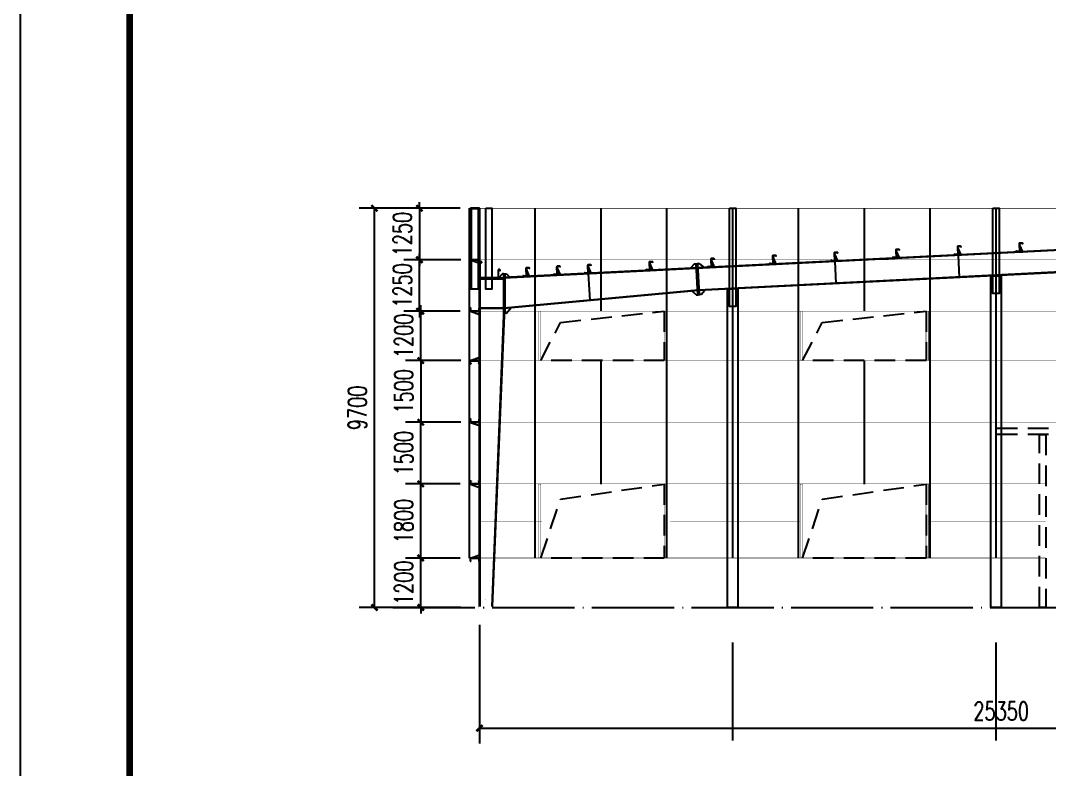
# Model space of a CAD drawing. Extents: x 180850 to 1399066, y 48356 to 327880.
# Drawn here: x 1194176 to 1219178, y 162720 to 180921 of the extents above; entities that cross this region are included whole.
import ezdxf

# ---------------------------------------------------------------- set-up
doc = ezdxf.new("R2010")
doc.units = 0
doc.header["$LTSCALE"] = 1000
doc.linetypes.add('DASHED', pattern=[0.75, 0.5, -0.25])
doc.linetypes.add('DOTE', pattern=[2.42, 2, -0.2, 0.02, -0.2])
for name, color, linetype in [('AXIS', 3, 'Continuous'), ('DOTE', 1, 'Continuous'), ('GL', 150, 'Continuous'), ('GZ', 50, 'Continuous'), ('LT', 181, 'Continuous'), ('PUB_DIM', 3, 'Continuous'), ('PUB_TITLE', 4, 'Continuous'), ('PZ', 202, 'Continuous'), ('天沟', 2, 'Continuous')]:
    doc.layers.add(name, color=color, linetype=linetype)
doc.styles.add('_TCH_DIM_T3', font='SIMPLEX', dxfattribs={"width": 0.705882, "bigfont": 'GBCBIG'})
doc.dimstyles.new('_TCH_ARCH&&150', dxfattribs={"dimtxt": 446.25, "dimasz": 150, "dimexe": 375, "dimexo": 450, "dimgap": 189.375, "dimtad": 1, "dimdec": 0, "dimzin": 0, "dimdsep": 46, "dimtxsty": '_TCH_DIM_T3', "dimblk": 'ARCHTICK', "dimcen": 0.09, "dimclrd": 3, "dimclre": 3, "dimclrt": 7, "dimazin": 2, "dimtfac": 1, "dimtdec": 0, "dimtix": 1, "dimtmove": 2, "dimatfit": 3, "dimfxl": 1, "dimtolj": 1, "dimtzin": 0, "dimarcsym": 0})

# ---------------------------------------------------------------- blocks, each defined once
blk = doc.blocks.new('_ArchTick')
at = {"color": 0, "linetype": 'ByBlock', "const_width": 0.4}
blk.add_lwpolyline([(-0.5, -0.5), (0.5, 0.5)], dxfattribs=at)
blk = doc.blocks.new('*D930')
at = {"layer": 'Defpoints', "color": 0, "transparency": 16777216}
for p in [(1203901, 167858), (1205309, 167858), (1205304, 166658)]:
    blk.add_point(p, dxfattribs=at)
at = {"layer": 'PUB_DIM', "color": 3, "lineweight": -2, "transparency": 16777216}
for p, q in [((1204859, 167858), (1203526, 167858)), ((1203901, 167858), (1203901, 168008)), ((1203901, 166658), (1203901, 167858)), ((1204854, 166658), (1203526, 166658)), ((1203901, 166658), (1203901, 166508))]:
    blk.add_line(p, q, dxfattribs=at)
at = {"layer": 'PUB_DIM', "color": 3, "lineweight": -2, "transparency": 16777216, "xscale": 150, "yscale": 150, "zscale": 150}
for p, rotation in [((1203901, 167858), 270), ((1203901, 166658), 90)]:
    blk.add_blockref('_ArchTick', p, dxfattribs=dict(at, rotation=rotation))
at = {"layer": 'PUB_DIM', "color": 7, "transparency": 16777216, "insert": (1203489, 167258), "char_height": 446.2, "attachment_point": 5, "rotation": 90, "style": '_TCH_DIM_T3'}
blk.add_mtext('\\A1;1200', dxfattribs=at)
blk = doc.blocks.new('*D931')
at = {"layer": 'Defpoints', "color": 0, "transparency": 16777216}
for p in [(1203901, 169658), (1205309, 169658), (1205309, 167858)]:
    blk.add_point(p, dxfattribs=at)
at = {"layer": 'PUB_DIM', "color": 3, "lineweight": -2, "transparency": 16777216}
for p, q in [((1204859, 169658), (1203526, 169658)), ((1203901, 167858), (1203901, 169658)), ((1204859, 167858), (1203526, 167858))]:
    blk.add_line(p, q, dxfattribs=at)
at = {"layer": 'PUB_DIM', "color": 3, "lineweight": -2, "transparency": 16777216, "xscale": 150, "yscale": 150, "zscale": 150}
for p, rotation in [((1203901, 169658), 90), ((1203901, 167858), 270)]:
    blk.add_blockref('_ArchTick', p, dxfattribs=dict(at, rotation=rotation))
at = {"layer": 'PUB_DIM', "color": 7, "transparency": 16777216, "insert": (1203489, 168758), "char_height": 446.2, "attachment_point": 5, "rotation": 90, "style": '_TCH_DIM_T3'}
blk.add_mtext('\\A1;1800', dxfattribs=at)
blk = doc.blocks.new('*D932')
at = {"layer": 'Defpoints', "color": 0, "transparency": 16777216}
for p in [(1203901, 171158), (1205325, 171158), (1205309, 169658)]:
    blk.add_point(p, dxfattribs=at)
at = {"layer": 'PUB_DIM', "color": 3, "lineweight": -2, "transparency": 16777216}
for p, q in [((1204875, 171158), (1203526, 171158)), ((1203901, 169658), (1203901, 171158)), ((1204859, 169658), (1203526, 169658))]:
    blk.add_line(p, q, dxfattribs=at)
at = {"layer": 'PUB_DIM', "color": 3, "lineweight": -2, "transparency": 16777216, "xscale": 150, "yscale": 150, "zscale": 150}
for p, rotation in [((1203901, 171158), 90), ((1203901, 169658), 270)]:
    blk.add_blockref('_ArchTick', p, dxfattribs=dict(at, rotation=rotation))
at = {"layer": 'PUB_DIM', "color": 7, "transparency": 16777216, "insert": (1203489, 170408), "char_height": 446.2, "attachment_point": 5, "rotation": 90, "style": '_TCH_DIM_T3'}
blk.add_mtext('\\A1;1500', dxfattribs=at)
blk = doc.blocks.new('*D933')
at = {"layer": 'Defpoints', "color": 0, "transparency": 16777216}
for p in [(1203901, 173858), (1205309, 173858), (1205325, 172658)]:
    blk.add_point(p, dxfattribs=at)
at = {"layer": 'PUB_DIM', "color": 3, "lineweight": -2, "transparency": 16777216}
for p, q in [((1204859, 173858), (1203526, 173858)), ((1203901, 173858), (1203901, 174008)), ((1203901, 172658), (1203901, 173858)), ((1204875, 172658), (1203526, 172658)), ((1203901, 172658), (1203901, 172508))]:
    blk.add_line(p, q, dxfattribs=at)
at = {"layer": 'PUB_DIM', "color": 3, "lineweight": -2, "transparency": 16777216, "xscale": 150, "yscale": 150, "zscale": 150}
for p, rotation in [((1203901, 173858), 270), ((1203901, 172658), 90)]:
    blk.add_blockref('_ArchTick', p, dxfattribs=dict(at, rotation=rotation))
at = {"layer": 'PUB_DIM', "color": 7, "transparency": 16777216, "insert": (1203489, 173258), "char_height": 446.2, "attachment_point": 5, "rotation": 90, "style": '_TCH_DIM_T3'}
blk.add_mtext('\\A1;1200', dxfattribs=at)
blk = doc.blocks.new('*D934')
at = {"layer": 'Defpoints', "color": 0, "transparency": 16777216}
for p in [(1203868, 175108), (1205328, 175108, -5), (1205309, 173858)]:
    blk.add_point(p, dxfattribs=at)
at = {"layer": 'PUB_DIM', "color": 3, "lineweight": -2, "transparency": 16777216}
for p, q in [((1204878, 175108), (1203493, 175108)), ((1203868, 175108), (1203868, 175258)), ((1203868, 173858), (1203868, 175108)), ((1204859, 173858), (1203493, 173858)), ((1203868, 173858), (1203868, 173708))]:
    blk.add_line(p, q, dxfattribs=at)
at = {"layer": 'PUB_DIM', "color": 3, "lineweight": -2, "transparency": 16777216, "xscale": 150, "yscale": 150, "zscale": 150}
for p, rotation in [((1203868, 175108), 270), ((1203868, 173858), 90)]:
    blk.add_blockref('_ArchTick', p, dxfattribs=dict(at, rotation=rotation))
at = {"layer": 'PUB_DIM', "color": 7, "transparency": 16777216, "insert": (1203455, 174483), "char_height": 446.2, "attachment_point": 5, "rotation": 90, "style": '_TCH_DIM_T3'}
blk.add_mtext('\\A1;1250', dxfattribs=at)
blk = doc.blocks.new('*D935')
at = {"color": 3, "lineweight": -2, "transparency": 16777216}
for p, q in [((1204840, 176358), (1202401, 176358)), ((1202776, 166658), (1202776, 176358)), ((1204875, 166658), (1202401, 166658))]:
    blk.add_line(p, q, dxfattribs=at)
at = {"layer": 'Defpoints', "color": 0, "transparency": 16777216}
for p in [(1202776, 176358), (1205290, 176358, -5), (1205325, 166658)]:
    blk.add_point(p, dxfattribs=at)
at = {"color": 3, "lineweight": -2, "transparency": 16777216, "xscale": 150, "yscale": 150, "zscale": 150}
for p, rotation in [((1202776, 176358), 90), ((1202776, 166658), 270)]:
    blk.add_blockref('_ArchTick', p, dxfattribs=dict(at, rotation=rotation))
at = {"color": 7, "transparency": 16777216, "insert": (1202363, 171508), "char_height": 446.2, "attachment_point": 5, "rotation": 90, "style": '_TCH_DIM_T3'}
blk.add_mtext('\\A1;9700', dxfattribs=at)
blk = doc.blocks.new('*D936')
at = {"layer": 'Defpoints', "color": 0, "transparency": 16777216}
for p in [(1205309, 172658), (1203901, 171158), (1205325, 171158)]:
    blk.add_point(p, dxfattribs=at)
at = {"layer": 'PUB_DIM', "color": 3, "lineweight": -2, "transparency": 16777216}
for p, q in [((1204859, 172658), (1203526, 172658)), ((1203901, 172658), (1203901, 171158)), ((1204875, 171158), (1203526, 171158))]:
    blk.add_line(p, q, dxfattribs=at)
at = {"layer": 'PUB_DIM', "color": 3, "lineweight": -2, "transparency": 16777216, "xscale": 150, "yscale": 150, "zscale": 150}
for p, rotation in [((1203901, 172658), 90), ((1203901, 171158), 270)]:
    blk.add_blockref('_ArchTick', p, dxfattribs=dict(at, rotation=rotation))
at = {"layer": 'PUB_DIM', "color": 7, "transparency": 16777216, "insert": (1203489, 171908), "char_height": 446.2, "attachment_point": 5, "rotation": 90, "style": '_TCH_DIM_T3'}
blk.add_mtext('\\A1;1500', dxfattribs=at)
blk = doc.blocks.new('*D937')
at = {"layer": 'Defpoints', "color": 0, "transparency": 16777216}
for p in [(1205309, 176358, -5), (1203868, 175108), (1205328, 175108, -5)]:
    blk.add_point(p, dxfattribs=at)
at = {"layer": 'PUB_DIM', "color": 3, "lineweight": -2, "transparency": 16777216}
for p, q in [((1204859, 176358), (1203493, 176358)), ((1203868, 176358), (1203868, 176508)), ((1203868, 176358), (1203868, 175108)), ((1204878, 175108), (1203493, 175108)), ((1203868, 175108), (1203868, 174958))]:
    blk.add_line(p, q, dxfattribs=at)
at = {"layer": 'PUB_DIM', "color": 3, "lineweight": -2, "transparency": 16777216, "xscale": 150, "yscale": 150, "zscale": 150}
for p, rotation in [((1203868, 176358), 270), ((1203868, 175108), 90)]:
    blk.add_blockref('_ArchTick', p, dxfattribs=dict(at, rotation=rotation))
at = {"layer": 'PUB_DIM', "color": 7, "transparency": 16777216, "insert": (1203455, 175733), "char_height": 446.2, "attachment_point": 5, "rotation": 90, "style": '_TCH_DIM_T3'}
blk.add_mtext('\\A1;1250', dxfattribs=at)
blk = doc.blocks.new('*D1331')
at = {"color": 3, "lineweight": -2, "transparency": 16777216}
for p, q in [((2111, 4973), (2111, 2090)), ((27461, 4948), (27461, 2090)), ((2111, 2465), (27461, 2465))]:
    blk.add_line(p, q, dxfattribs=at)
at = {"layer": 'Defpoints', "color": 0, "transparency": 16777216}
for p in [(2111, 5423), (27461, 5398, -1), (27461, 2465)]:
    blk.add_point(p, dxfattribs=at)
at = {"color": 3, "lineweight": -2, "transparency": 16777216, "xscale": 150, "yscale": 150, "zscale": 150, "rotation": 180}
blk.add_blockref('_ArchTick', (2111, 2465), dxfattribs=at)
at = {"color": 3, "lineweight": -2, "transparency": 16777216, "xscale": 150, "yscale": 150, "zscale": 150}
blk.add_blockref('_ArchTick', (27461, 2465), dxfattribs=at)
at = {"color": 7, "transparency": 16777216, "insert": (14786, 2877), "char_height": 446.2, "attachment_point": 5, "style": '_TCH_DIM_T3'}
blk.add_mtext('\\A1;25350', dxfattribs=at)
blk = doc.blocks.new('A$C3A585300')
at = {"layer": 'LT', "color": 1, "linetype": 'Continuous'}
for p, q in [((98, 153, -5), (58, 151, -5)), ((98, 153, -5), (58, 151, -5)), ((103, 62, -5), (63, 60, -5)), ((103, 62, -5), (63, 60, -5))]:
    blk.add_line(p, q, dxfattribs=at)
at = {"layer": 'LT', "elevation": -5}
blk.add_lwpolyline([(76, 197, -0.414214), (85, 207), (141, 210), (155, 197), (157, 199), (142, 213), (82, 210, 0.414214), (72, 200), (81, 23, -0.414214), (72, 12), (16, 10), (2, 22), (0, 20), (15, 6), (75, 9, 0.414214), (84, 20), (76, 197)], format="xyb", dxfattribs=at)
at = {"layer": 'LT', "elevation": -1}
for points in [[(76, 192), (82, 192), (91, 0), (85, 0)], [(82, 182), (91, 0), (161, 4)]]:
    blk.add_lwpolyline(points, close=True, dxfattribs=at)
at = {"layer": 'LT', "color": 1, "linetype": 'Continuous'}
for points in [[(75, 140, -5), (74, 164, -5), (84, 140, -5), (83, 165, -5)], [(75, 140, -5), (74, 164, -5), (84, 140, -5), (83, 165, -5)], [(79, 73, -5), (80, 48, -5), (88, 73, -5), (89, 49, -5)], [(79, 73, -5), (80, 48, -5), (88, 73, -5), (89, 49, -5)]]:
    blk.add_solid(points, dxfattribs=at)
blk = doc.blocks.new('A$C5C4D7DB2')
at = {"color": 8}
for p, q in [((10743.4, 13803, -0.9), (10769.7, 13277.7, -0.3)), ((13739.9, 13952.9, -0.9), (13766.2, 13427.5, -0.7)), ((4752.3, 13503.5, -0.9), (4793.2, 12863, -0.9)), ((7428.2, 13098.6, -0.9), (7400.8, 13647.9, -0.9))]:
    blk.add_line(p, q, dxfattribs=at)
at = {"layer": 'AXIS'}
for p, q in [((2110.5, 4547.9), (2110.5, 2160)), ((8260.5, 4547.9, -0.9), (8260.5, 2160, -0.9)), ((14660.5, 4547.9, -0.9), (14660.5, 2160, -0.9))]:
    blk.add_line(p, q, dxfattribs=at)
at = {"layer": 'DOTE', "linetype": 'DOTE'}
blk.add_line((0, 5397.9, -0.9), (54273.6, 5397.9, -0.9), dxfattribs=at)
at = {"layer": 'GL', "color": 8}
for p, q in [((27460.5, 14638.9, -0.9), (2703.9, 13401.1, -0.9)), ((27460.5, 14650.9, -0.9), (2704.1, 13413.1, -0.9)), ((20487.4, 13763.6, -1.5), (7427.6, 13110.6, 0.1)), ((20488, 13751.6, -1.5), (7428.2, 13098.6, 0.1)), ((7426.7, 13110.5, -0.9), (2706.5, 12672, -4.9)), ((7426.7, 13110.5, -0.9), (2706.5, 12672, -4.9)), ((7428.2, 13098.6, -0.9), (2706.5, 12659.9, -4.9)), ((7428.2, 13098.6, -0.9), (2706.5, 12659.9, -4.9))]:
    blk.add_line(p, q, dxfattribs=at)
at = {"layer": 'GZ', "color": 8}
for p, q in [((2110.5, 5422.9, -0.9), (2110.5, 13383.9, -5)), ((2124.5, 5422.9, -0.9), (2124.5, 13383.9, -5)), ((2696.5, 12673.2, -12.8), (2124.5, 12673.2, -8.8)), ((2696.5, 12673.2, -12.8), (2124.5, 12673.2, -8.8)), ((2696.5, 12659.2, -12.8), (2124.5, 12659.2, -8.8)), ((2696.5, 12659.2, -12.8), (2124.5, 12659.2, -8.8)), ((2696.5, 12499.2, -8.9), (2407.1, 5422.9, -0.9)), ((2710.5, 12499.2, -8.9), (2421.1, 5422.9, -0.9))]:
    blk.add_line(p, q, dxfattribs=at)
at = {"layer": 'GZ'}
for points, elevation in [([(2109.3, 13131.2), (1885.7, 13131.2), (1885.7, 15094.2), (2109.3, 15094.2)], -4.9), ([(2079.3, 13131.2), (1915.7, 13131.2), (1915.7, 15094.2), (2079.3, 15094.2)], -4.9), ([(2260.1, 15097.6), (2410.1, 15097.6), (2410.1, 13130.9), (2260.1, 13130.9)], -0.9), ([(8185.5, 15097.6), (8335.5, 15097.6), (8335.5, 12713.2), (8185.5, 12713.2)], -0.9), ([(14585.5, 15097.6), (14735.5, 15097.6), (14735.5, 13026.7), (14585.5, 13026.7)], -0.9), ([(2110.5, 13383.9), (2696.5, 13383.9), (2696.5, 13397.9), (2110.5, 13397.9)], -6.9), ([(14535.5, 5397.9), (14535.6, 13447.5), (14785.5, 13459.4), (14785.5, 5397.9)], -0.9), ([(8135.5, 5397.9), (8135.6, 13134), (8385.5, 13145.9), (8385.5, 5397.9)], -0.9)]:
    blk.add_lwpolyline(points, close=True, dxfattribs=dict(at, elevation=elevation))
at = {"layer": 'LT'}
for p, q in [((1885.5, 15083, -4.9), (1885.5, 15030.5, -4.9)), ((1888.9, 15033.8, -4.9), (1888.9, 15079.6, -4.9)), ((2110.5, 15097.6, -4.9), (1890.5, 15097.6, -4.9)), ((1890.5, 15097.6, -4.9), (1890.5, 15094.2, -4.9)), ((1890.5, 15094.2, -4.9), (2110.5, 15094.2, -4.9)), ((2094.3, 15094.2, -4.9), (1896.8, 15094.2, -4.9)), ((1896.8, 15019.2, -4.9), (1908, 15019.2, -4.9)), ((1900.2, 15090.8, -4.9), (2090.9, 15090.8, -4.9)), ((1908, 15022.6, -4.9), (1900.2, 15022.6, -4.9)), ((1908, 15019.2, -4.9), (1908, 15022.6, -4.9)), ((2083, 15022.6, -4.9), (2083, 15019.2, -4.9)), ((2090.9, 15022.6, -4.9), (2083, 15022.6, -4.9)), ((2083, 15019.2, -4.9), (2094.3, 15019.2, -4.9)), ((2102.2, 15079.6, -4.9), (2102.2, 15033.8, -4.9)), ((2105.5, 15030.5, -4.9), (2105.5, 15083, -4.9)), ((2110.5, 15094.2, -4.9), (2110.5, 15097.6, -4.9))]:
    blk.add_line(p, q, dxfattribs=at)
at = {"layer": 'LT', "color": 8, "linetype": 'Continuous'}
for p, q in [((13752.3, 14117.9, -4.9), (13712.4, 14116, -4.9)), ((13752.3, 14117.9, -4.9), (13712.4, 14116, -4.9)), ((13756.9, 14026.5, -4.9), (13717, 14024.5, -4.9)), ((13756.9, 14026.5, -4.9), (13717, 14024.5, -4.9)), ((15250.4, 14192.9, -4.9), (15210.6, 14190.9, -4.9)), ((15250.4, 14192.9, -4.9), (15210.6, 14190.9, -4.9)), ((15255, 14101.4, -4.9), (15215.1, 14099.5, -4.9)), ((15255, 14101.4, -4.9), (15215.1, 14099.5, -4.9)), ((1938.7, 6613.4, -4.9), (1938.7, 6575, -4.9)), ((2049.1, 6613.4, -4.9), (2049.1, 6575, -4.9))]:
    blk.add_line(p, q, dxfattribs=at)
at = {"layer": 'LT', "color": 8}
for p, q in [((1884.3, 13860.9, -4.9), (1884.3, 13913.4, -4.9)), ((1887.7, 13910, -4.9), (1887.7, 13864.3, -4.9)), ((1889.3, 13846.3, -4.9), (1889.3, 13849.6, -4.9)), ((1889.3, 13849.6, -4.9), (2109.3, 13849.6, -4.9)), ((2109.3, 13846.3, -4.9), (1889.3, 13846.3, -4.9)), ((1889.3, 13846.3, -4.9), (2109.3, 13766.6, -4.9)), ((1895.6, 13924.6, -4.9), (1906.8, 13924.6, -4.9)), ((2093.1, 13849.6, -4.9), (1895.6, 13849.6, -4.9)), ((1906.8, 13921.3, -4.9), (1898.9, 13921.3, -4.9)), ((1898.9, 13853, -4.9), (2089.7, 13853, -4.9)), ((1906.8, 13924.6, -4.9), (1906.8, 13921.3, -4.9)), ((1937.5, 13827.1, -4.9), (1937.5, 13865.4, -4.9)), ((2047.9, 13827.1, -4.9), (2047.9, 13865.4, -4.9)), ((2081.8, 13921.3, -4.9), (2081.8, 13924.6, -4.9)), ((2081.8, 13924.6, -4.9), (2093.1, 13924.6, -4.9)), ((2089.7, 13921.3, -4.9), (2081.8, 13921.3, -4.9)), ((2100.9, 13864.3, -4.9), (2100.9, 13910, -4.9)), ((2104.3, 13913.4, -4.9), (2104.3, 13860.9, -4.9)), ((2109.3, 13849.6, -4.9), (2109.3, 13846.3, -4.9)), ((1885.5, 12609.2, -4.9), (1885.5, 12661.7, -4.9)), ((1888.9, 12658.3, -4.9), (1888.9, 12612.5, -4.9)), ((1890.5, 12594.5, -4.9), (1890.5, 12597.9, -4.9)), ((1890.5, 12597.9, -4.9), (2110.5, 12597.9, -4.9)), ((2110.5, 12594.5, -4.9), (1890.5, 12594.5, -4.9)), ((1890.5, 12594.5, -4.9), (2110.5, 12514.9, -4.9)), ((1896.8, 12672.9, -4.9), (1908, 12672.9, -4.9)), ((2094.3, 12597.9, -4.9), (1896.8, 12597.9, -4.9)), ((1908, 12669.5, -4.9), (1900.2, 12669.5, -4.9)), ((1900.2, 12601.3, -4.9), (2090.9, 12601.3, -4.9)), ((1908, 12672.9, -4.9), (1908, 12669.5, -4.9)), ((1938.7, 12579.1, -4.9), (1938.7, 12617.4, -4.9)), ((2049.1, 12578.7, -4.9), (2049.1, 12617.1, -4.9)), ((2083, 12669.5, -4.9), (2083, 12672.9, -4.9)), ((2083, 12672.9, -4.9), (2094.3, 12672.9, -4.9)), ((2090.9, 12669.5, -4.9), (2083, 12669.5, -4.9)), ((2102.2, 12612.5, -4.9), (2102.2, 12658.3, -4.9)), ((2105.5, 12661.7, -4.9), (2105.5, 12609.2, -4.9)), ((2110.5, 12597.9, -4.9), (2110.5, 12594.5, -4.9)), ((1885.5, 11383.3, -4.9), (1885.5, 11330.8, -4.9)), ((1888.9, 11334.2, -4.9), (1888.9, 11379.9, -4.9)), ((1890.5, 11397.9, -4.9), (2110.5, 11477.5, -4.9)), ((2110.5, 11397.9, -4.9), (1890.5, 11397.9, -4.9)), ((1890.5, 11397.9, -4.9), (1890.5, 11394.5, -4.9)), ((1890.5, 11394.5, -4.9), (2110.5, 11394.5, -4.9)), ((2094.3, 11394.5, -4.9), (1896.8, 11394.5, -4.9)), ((1896.8, 11319.5, -4.9), (1908, 11319.5, -4.9)), ((1900.2, 11391.2, -4.9), (2090.9, 11391.2, -4.9)), ((1908, 11322.9, -4.9), (1900.2, 11322.9, -4.9)), ((1908, 11319.5, -4.9), (1908, 11322.9, -4.9)), ((1938.7, 11417.1, -4.9), (1938.7, 11378.7, -4.9)), ((2049.1, 11417.1, -4.9), (2049.1, 11378.7, -4.9)), ((2083, 11322.9, -4.9), (2083, 11319.5, -4.9)), ((2090.9, 11322.9, -4.9), (2083, 11322.9, -4.9)), ((2083, 11319.5, -4.9), (2094.3, 11319.5, -4.9)), ((2102.2, 11379.9, -4.9), (2102.2, 11334.2, -4.9)), ((2105.5, 11330.8, -4.9), (2105.5, 11383.3, -4.9)), ((2110.5, 11394.5, -4.9), (2110.5, 11397.9, -4.9)), ((1885.5, 9909.2, -4.9), (1885.5, 9961.7, -4.9)), ((1888.9, 9958.3, -4.9), (1888.9, 9912.5, -4.9)), ((1890.5, 9894.5, -4.9), (1890.5, 9897.9, -4.9)), ((1890.5, 9897.9, -4.9), (2110.5, 9897.9, -4.9)), ((2110.5, 9894.5, -4.9), (1890.5, 9894.5, -4.9)), ((1890.5, 9894.5, -4.9), (2110.5, 9814.9, -4.9)), ((1896.8, 9972.9, -4.9), (1908, 9972.9, -4.9)), ((2094.3, 9897.9, -4.9), (1896.8, 9897.9, -4.9)), ((1908, 9969.5, -4.9), (1900.2, 9969.5, -4.9)), ((1900.2, 9901.3, -4.9), (2090.9, 9901.3, -4.9)), ((1908, 9972.9, -4.9), (1908, 9969.5, -4.9)), ((1938.7, 9875.4, -4.9), (1938.7, 9913.7, -4.9)), ((2049.1, 9875.4, -4.9), (2049.1, 9913.7, -4.9)), ((2083, 9969.5, -4.9), (2083, 9972.9, -4.9)), ((2083, 9972.9, -4.9), (2094.3, 9972.9, -4.9)), ((2090.9, 9969.5, -4.9), (2083, 9969.5, -4.9)), ((2102.2, 9912.5, -4.9), (2102.2, 9958.3, -4.9)), ((2105.5, 9961.7, -4.9), (2105.5, 9909.2, -4.9)), ((2110.5, 9897.9, -4.9), (2110.5, 9894.5, -4.9)), ((1885.5, 8409.2, -4.9), (1885.5, 8461.7, -4.9)), ((1888.9, 8458.3, -4.9), (1888.9, 8412.5, -4.9)), ((1890.5, 8394.5, -4.9), (1890.5, 8397.9, -4.9)), ((1890.5, 8397.9, -4.9), (2110.5, 8397.9, -4.9)), ((2110.5, 8394.5, -4.9), (1890.5, 8394.5, -4.9)), ((1890.5, 8394.5, -4.9), (2110.5, 8314.9, -4.9)), ((1896.8, 8472.9, -4.9), (1908, 8472.9, -4.9)), ((2094.3, 8397.9, -4.9), (1896.8, 8397.9, -4.9)), ((1908, 8469.5, -4.9), (1900.2, 8469.5, -4.9)), ((1900.2, 8401.3, -4.9), (2090.9, 8401.3, -4.9)), ((1908, 8472.9, -4.9), (1908, 8469.5, -4.9)), ((1938.7, 8379.1, -4.9), (1938.7, 8417.4, -4.9)), ((2049.1, 8379.1, -4.9), (2049.1, 8417.4, -4.9)), ((2083, 8469.5, -4.9), (2083, 8472.9, -4.9)), ((2083, 8472.9, -4.9), (2094.3, 8472.9, -4.9)), ((2090.9, 8469.5, -4.9), (2083, 8469.5, -4.9)), ((2102.2, 8412.5, -4.9), (2102.2, 8458.3, -4.9)), ((2105.5, 8461.7, -4.9), (2105.5, 8409.2, -4.9)), ((2110.5, 8397.9, -4.9), (2110.5, 8394.5, -4.9)), ((1885.5, 6583.3, -4.9), (1885.5, 6530.8, -4.9)), ((1888.9, 6534.2, -4.9), (1888.9, 6579.9, -4.9)), ((1890.5, 6597.9, -4.9), (2110.5, 6677.5, -4.9)), ((2110.5, 6597.9, -4.9), (1890.5, 6597.9, -4.9)), ((1890.5, 6597.9, -4.9), (1890.5, 6594.5, -4.9)), ((1890.5, 6594.5, -4.9), (2110.5, 6594.5, -4.9)), ((2094.3, 6594.5, -4.9), (1896.8, 6594.5, -4.9)), ((1896.8, 6519.5, -4.9), (1908, 6519.5, -4.9)), ((1900.2, 6591.2, -4.9), (2090.9, 6591.2, -4.9)), ((1908, 6522.9, -4.9), (1900.2, 6522.9, -4.9)), ((1908, 6519.5, -4.9), (1908, 6522.9, -4.9)), ((2083, 6522.9, -4.9), (2083, 6519.5, -4.9)), ((2090.9, 6522.9, -4.9), (2083, 6522.9, -4.9)), ((2083, 6519.5, -4.9), (2094.3, 6519.5, -4.9)), ((2102.2, 6579.9, -4.9), (2102.2, 6534.2, -4.9)), ((2105.5, 6530.8, -4.9), (2105.5, 6583.3, -4.9)), ((2110.5, 6594.5, -4.9), (2110.5, 6597.9, -4.9))]:
    blk.add_line(p, q, dxfattribs=at)
at = {"layer": 'LT', "color": 8, "elevation": -4.9}
for points in [[(15228.1, 14236.5, -0.4142136), (15237.6, 14247), (15293.3, 14249.8), (15307.4, 14237), (15309.4, 14239.3), (15294.4, 14252.9), (15234.5, 14249.9, 0.4142136), (15225, 14239.4), (15233.8, 14062.6, -0.4142136), (15224.3, 14052.1), (15168.6, 14049.3), (15154.5, 14062.1), (15152.5, 14059.9), (15167.5, 14046.3), (15227.5, 14049.3, 0.4142136), (15237, 14059.8), (15228.1, 14236.5)], [(13730, 14161.6, -0.4142136), (13739.5, 14172.1), (13795.2, 14174.9), (13809.3, 14162.1), (13811.3, 14164.3), (13796.3, 14178), (13736.3, 14175, 0.4142136), (13726.8, 14164.5), (13735.7, 13987.7, -0.4142136), (13726.2, 13977.2), (13670.5, 13974.4), (13656.4, 13987.2), (13654.4, 13985), (13669.4, 13971.4), (13729.3, 13974.4, 0.4142136), (13738.8, 13984.8), (13730, 14161.6)]]:
    blk.add_lwpolyline(points, format="xyb", dxfattribs=at)
at = {"layer": 'LT', "color": 8, "elevation": -0.9}
for points in [[(13730.2, 14156.6), (13736.2, 14156.9), (13745.8, 13965.2), (13739.8, 13964.9)], [(13736.7, 14146.9), (13745.8, 13965.2), (13815.7, 13968.7)], [(15228.4, 14231.5), (15234.4, 14231.8), (15243.9, 14040.1), (15238, 14039.8)], [(15234.9, 14221.8), (15243.9, 14040.1), (15313.8, 14043.6)]]:
    blk.add_lwpolyline(points, close=True, dxfattribs=at)
at = {"layer": 'LT'}
for centre, start, end in [((1896.8, 15083, -4.9), 90.00004, 180.00004), ((1896.8, 15030.5, -4.9), 180.00004, 270.00004), ((1900.2, 15079.6, -4.9), 90.00004, 180.00004), ((1900.2, 15033.8, -4.9), 180.00004, 270.00004), ((2090.9, 15079.6, -4.9), 0.00004, 90.00004), ((2090.9, 15033.8, -4.9), 270.00004, 0.00004), ((2094.3, 15083, -4.9), 0.00004, 90.00004), ((2094.3, 15030.5, -4.9), 270.00004, 0.00004)]:
    blk.add_arc(centre, 11.3, start, end, dxfattribs=at)
at = {"layer": 'LT', "color": 8}
for centre, start, end in [((1895.6, 13913.4, -4.9), 90, 180), ((1895.6, 13860.9, -4.9), 180, 270), ((1898.9, 13910, -4.9), 90, 180), ((1898.9, 13864.3, -4.9), 180, 270), ((2089.7, 13910, -4.9), 0, 90), ((2089.7, 13864.3, -4.9), 270, 0), ((2093.1, 13913.4, -4.9), 0, 90), ((2093.1, 13860.9, -4.9), 270, 0), ((1896.8, 12661.7, -4.9), 90, 180), ((1896.8, 12609.2, -4.9), 180, 270), ((1900.2, 12658.3, -4.9), 90, 180), ((1900.2, 12612.5, -4.9), 180, 270), ((2090.9, 12658.3, -4.9), 360, 90), ((2090.9, 12612.5, -4.9), 270, 360), ((2094.3, 12661.7, -4.9), 360, 90), ((2094.3, 12609.2, -4.9), 270, 360), ((1896.8, 11383.3, -4.9), 90, 180), ((1896.8, 11330.8, -4.9), 180, 270), ((1900.2, 11379.9, -4.9), 90, 180), ((1900.2, 11334.2, -4.9), 180, 270), ((2090.9, 11379.9, -4.9), 0, 90), ((2090.9, 11334.2, -4.9), 270, 0), ((2094.3, 11383.3, -4.9), 0, 90), ((2094.3, 11330.8, -4.9), 270, 0), ((1896.8, 9961.7, -4.9), 90, 180), ((1896.8, 9909.2, -4.9), 180, 270), ((1900.2, 9958.3, -4.9), 90, 180), ((1900.2, 9912.5, -4.9), 180, 270), ((2090.9, 9958.3, -4.9), 0, 90), ((2090.9, 9912.5, -4.9), 270, 0), ((2094.3, 9961.7, -4.9), 0, 90), ((2094.3, 9909.2, -4.9), 270, 0), ((1896.8, 8461.7, -4.9), 90, 180), ((1896.8, 8409.2, -4.9), 180, 270), ((1900.2, 8458.3, -4.9), 90, 180), ((1900.2, 8412.5, -4.9), 180, 270), ((2090.9, 8458.3, -4.9), 360, 90), ((2090.9, 8412.5, -4.9), 270, 360), ((2094.3, 8461.7, -4.9), 360, 90), ((2094.3, 8409.2, -4.9), 270, 360), ((1896.8, 6583.3, -4.9), 90, 180), ((1896.8, 6530.8, -4.9), 180, 270), ((1900.2, 6579.9, -4.9), 90, 180), ((1900.2, 6534.2, -4.9), 180, 270), ((2090.9, 6579.9, -4.9), 0, 90), ((2090.9, 6534.2, -4.9), 270, 0), ((2094.3, 6583.3, -4.9), 0, 90), ((2094.3, 6530.8, -4.9), 270, 0)]:
    blk.add_arc(centre, 11.3, start, end, dxfattribs=at)
at = {"layer": 'LT', "color": 8, "linetype": 'Continuous'}
for points in [[(13729.8, 14104.6, -4.9), (13728.6, 14129, -4.9), (13738.8, 14105, -4.9), (13737.6, 14129.5, -4.9)], [(13729.8, 14104.6, -4.9), (13728.6, 14129, -4.9), (13738.8, 14105, -4.9), (13737.6, 14129.5, -4.9)], [(13733.2, 14037.6, -4.9), (13734.4, 14013.2, -4.9), (13742.2, 14038.1, -4.9), (13743.4, 14013.6, -4.9)], [(13733.2, 14037.6, -4.9), (13734.4, 14013.2, -4.9), (13742.2, 14038.1, -4.9), (13743.4, 14013.6, -4.9)], [(15228, 14179.5, -4.9), (15226.7, 14203.9, -4.9), (15237, 14179.9, -4.9), (15235.7, 14204.4, -4.9)], [(15228, 14179.5, -4.9), (15226.7, 14203.9, -4.9), (15237, 14179.9, -4.9), (15235.7, 14204.4, -4.9)], [(15231.3, 14112.5, -4.9), (15232.5, 14088.1, -4.9), (15240.3, 14113, -4.9), (15241.5, 14088.5, -4.9)], [(15231.3, 14112.5, -4.9), (15232.5, 14088.1, -4.9), (15240.3, 14113, -4.9), (15241.5, 14088.5, -4.9)], [(1950.9, 6591.2, -4.9), (1926.5, 6591.2, -4.9), (1950.9, 6597.9, -4.9), (1926.5, 6597.9, -4.9)], [(2061.4, 6591.2, -4.9), (2036.9, 6591.2, -4.9), (2061.4, 6597.9, -4.9), (2036.9, 6597.9, -4.9)]]:
    blk.add_solid(points, dxfattribs=at)
at = {"layer": 'LT', "color": 8}
for points in [[(1949.7, 13853, -4.9), (1925.2, 13853, -4.9), (1949.7, 13846.3, -4.9), (1925.2, 13846.3, -4.9)], [(2060.2, 13853, -4.9), (2035.7, 13853, -4.9), (2060.2, 13846.3, -4.9), (2035.7, 13846.3, -4.9)], [(1950.9, 12601.3, -4.9), (1926.5, 12601.3, -4.9), (1950.9, 12594.5, -4.9), (1926.5, 12594.5, -4.9)], [(2061.4, 12600.9, -4.9), (2036.9, 12600.9, -4.9), (2061.4, 12594.2, -4.9), (2036.9, 12594.2, -4.9)], [(1950.9, 11391.2, -4.9), (1926.5, 11391.2, -4.9), (1950.9, 11397.9, -4.9), (1926.5, 11397.9, -4.9)], [(2061.4, 11391.2, -4.9), (2036.9, 11391.2, -4.9), (2061.4, 11397.9, -4.9), (2036.9, 11397.9, -4.9)], [(1950.9, 9901.3, -4.9), (1926.5, 9901.3, -4.9), (1950.9, 9894.5, -4.9), (1926.5, 9894.5, -4.9)], [(2061.4, 9901.3, -4.9), (2036.9, 9901.3, -4.9), (2061.4, 9894.5, -4.9), (2036.9, 9894.5, -4.9)], [(1950.9, 8401.3, -4.9), (1926.5, 8401.3, -4.9), (1950.9, 8394.5, -4.9), (1926.5, 8394.5, -4.9)], [(2061.4, 8401.3, -4.9), (2036.9, 8401.3, -4.9), (2061.4, 8394.5, -4.9), (2036.9, 8394.5, -4.9)]]:
    blk.add_solid(points, dxfattribs=at)
at = {"layer": 'PZ', "color": 8}
for p, q in [((2666.5, 13507.9, -8.9), (2574.2, 13397.9, -8.9)), ((2696.5, 13507.9, -8.9), (2666.5, 13507.9, -8.9)), ((2696.5, 13507.9, -8.9), (2666.5, 13507.9, -8.9)), ((2696.5, 13507.9, -8.9), (2696.5, 12499.2, -8.9)), ((2696.5, 13507.9, -8.9), (2736.5, 13507.9, -8.9)), ((2716.5, 12549.2, -8.9), (2716.5, 13507.9, -8.9)), ((2736.5, 13507.9, -8.9), (2766.5, 13508.5, -8.9)), ((2736.5, 13507.9, -8.9), (2766.5, 13508.5, -8.9)), ((2736.5, 12549.2, -8.9), (2736.5, 13507.9, -8.9)), ((2766.5, 13508.5, -8.9), (2863, 13407.9, -8.9)), ((7335.8, 13744.8, -2.9), (7236.1, 13639.7, -4.9)), ((7335.8, 13744.8, -2.9), (7236.1, 13639.7, -4.9)), ((7335.8, 13744.8, -2.9), (7375.8, 13746.8, -2.9)), ((7335.8, 13744.8, -2.9), (7375.8, 13746.8, -2.9)), ((7455.7, 13750.8, -2.9), (7415.7, 13748.8, -2.9)), ((7455.7, 13750.8, -2.9), (7415.7, 13748.8, -2.9)), ((7455.7, 13750.8, -2.9), (7565.4, 13656.2, -4.9)), ((7455.7, 13750.8, -2.9), (7565.4, 13656.2, -4.9)), ((7373.3, 12995.7, -1.5), (7279.3, 13082.6, -1.5)), ((7373.3, 12995.7, -1.5), (7279.3, 13082.6, -1.5)), ((7493.1, 13001.7, -1.5), (7453.2, 12999.7, -1.5)), ((7493.1, 13001.7, -1.5), (7453.2, 12999.7, -1.5)), ((7493.1, 13001.7, -1.5), (7589.2, 13106.7, 0.1)), ((7493.1, 13001.7, -1.5), (7589.2, 13106.7, 0.1)), ((7373.3, 12995.7, -1.5), (7413.2, 12997.7, -1.5)), ((7373.3, 12995.7, -1.5), (7413.2, 12997.7, -1.5)), ((2710.5, 12499.2, -12.8), (2716.5, 12549.2, -8.9)), ((2716.5, 12549.2, -8.9), (2736.5, 12549.2, -8.9)), ((2716.5, 12549.2, -8.9), (2736.5, 12549.2, -8.9)), ((2736.5, 12549.2, -8.9), (2766.5, 12549.2, -8.9)), ((2766.5, 12549.2, -8.9), (2879.7, 12685.8, -8.9)), ((2696.5, 12499.2, -8.9), (2710.5, 12499.2, -12.8))]:
    blk.add_line(p, q, dxfattribs=at)
at = {"layer": 'PZ', "color": 8, "elevation": -0.9}
for points in [[(7433.2, 12998.7), (7413.2, 12997.7), (7375.8, 13746.8), (7395.8, 13747.8)], [(7433.2, 12998.7), (7413.2, 12997.7), (7375.8, 13746.8), (7395.8, 13747.8)], [(7433.2, 12998.7), (7453.2, 12999.7), (7415.7, 13748.8), (7395.8, 13747.8)], [(7433.2, 12998.7), (7453.2, 12999.7), (7415.7, 13748.8), (7395.8, 13747.8)]]:
    blk.add_lwpolyline(points, close=True, dxfattribs=at)
at = {"layer": 'PZ', "color": 8, "const_width": 2.25, "elevation": -0.9}
for points in [[(2267.5, 5597.9), (2253.5, 5597.9), (2253.5, 5422.9), (2267.5, 5422.9)], [(2085.5, 5397.9), (2435.5, 5397.9), (2435.5, 5422.9), (2085.5, 5422.9)]]:
    blk.add_lwpolyline(points, close=True, dxfattribs=at)
at = {"layer": '天沟', "color": 8, "linetype": 'ByBlock', "elevation": -6.9}
blk.add_lwpolyline([(2119.2, 13397.9), (2568.9, 13397.9), (2568.9, 13595.9, -0.4142136), (2573.9, 13600.9), (2598.5, 13600.9, -0.4141297), (2603.5, 13595.9), (2603.5, 13578), (2611, 13578), (2611, 13595.9, 0.4142136), (2598.5, 13608.4), (2574, 13608.4, 0.4142136), (2561.5, 13595.9), (2561.5, 13405.3), (2126.7, 13405.3), (2126.7, 13786.1, -0.4142136), (2131.7, 13791.1), (2156.5, 13791.1, -0.4142536), (2161.5, 13786.1), (2161.5, 13768.7), (2169, 13768.7), (2169, 13786, 0.4142136), (2156.5, 13798.5), (2131.7, 13798.5, 0.4142136), (2119.2, 13786), (2119.2, 13397.9)], format="xyb", dxfattribs=at)
at = {"color": 8}
for p in [(10658.1, 13815.1), (12156.2, 13890), (6163.7, 13590.3), (7661.9, 13665.2), (9160, 13740.2), (3167.5, 13440.5), (3916.5, 13478), (4665.6, 13515.4)]:
    blk.add_blockref('A$C3A585300', p, dxfattribs=at)
dim = blk.add_linear_dim(base=(27460.5, 2464.5), p1=(2110.5, 5422.9), p2=(27460.5, 5397.9, -0.9), dimstyle='_TCH_ARCH&&150')
dim.commit()
dim.dimension.update_dxf_attribs({"geometry": '*D1331', "text_midpoint": (14785.5, 2877)})

msp = doc.modelspace()

# ---------------------------------------------------------------- linework, layer by layer
at = {"color": 4}
for p, q in [((1205075.46, 176358.04, -4.87), (1205075.46, 167858.41)), ((1206675.46, 176358.04, -4.87), (1206675.46, 167858.41)), ((1208275.46, 176358.04, -6.59), (1208275.46, 173858.41, -1.72)), ((1209875.46, 176358.04, -4.87), (1209875.46, 167858.41)), ((1211475.46, 176358.04, -4.87), (1211475.46, 167858.41)), ((1213075.46, 176358.04, -4.87), (1213075.46, 167858.41)), ((1214675.46, 176358.04, -6.59), (1214675.46, 173858.41, -1.72)), ((1216275.46, 176358.04, -4.87), (1216275.46, 167858.41)), ((1217875.46, 176358.04, -4.87), (1217875.46, 167858.41)), ((1208275.46, 172658.41, -1.89), (1208275.46, 169655.03, -1.89)), ((1214675.46, 172658.41, -1.89), (1214675.46, 169655.03, -1.89))]:
    msp.add_line(p, q, dxfattribs=at)
at = {"layer": 'LT', "linetype": 'DASHED'}
for p, q in [((1224403.77, 171008.37, -0.86), (1217754.07, 171008.37, -0.86)), ((1224403.77, 170858.37, -0.86), (1217754.07, 170858.37, -0.86))]:
    msp.add_line(p, q, dxfattribs=at)
at = {"layer": 'LT', "linetype": 'DASHED', "const_width": 10}
for points, elevation in [([(1256254.05, 176358.04), (1205329, 176358.04)], -4.87), ([(1256252.87, 175108.4), (1205327.82, 175108.4)], -4.87), ([(1256254.05, 173858.41), (1205329, 173858.41)], -0.86), ([(1256254.05, 172658.41), (1205329, 172658.41)], -0.86), ([(1256254.05, 171158.41), (1205329, 171158.41)], -0.86), ([(1219087.05, 169658.49), (1205329, 169658.49)], -0.86), ([(1206847.09, 168756.72), (1205329, 168756.72)], -0.86), ([(1209961.01, 168756.72), (1213122.09, 168756.72)], -0.86), ([(1219087.05, 168756.72), (1216236.01, 168756.72)], -0.86), ([(1219087.05, 167858.41), (1205329, 167858.41)], -0.86)]:
    msp.add_lwpolyline(points, dxfattribs=dict(at, elevation=elevation))
for points in [[(1206761.54, 173858.41), (1206818.5, 173858.41), (1206818.5, 172658.41), (1206761.54, 172658.41)], [(1209875.46, 173858.41), (1209818.5, 173858.41), (1209818.5, 172658.41), (1209875.46, 172658.41)], [(1206761.54, 169655.03), (1206818.5, 169655.03), (1206818.5, 167858.41), (1206761.54, 167858.41)], [(1209875.46, 169655.03), (1209818.5, 169655.03), (1209818.5, 167858.41), (1209875.46, 167858.41)]]:
    msp.add_lwpolyline(points, close=True, dxfattribs=at)
at = {"layer": 'LT', "linetype": 'DASHED'}
for points in [[(1207297.45, 173583.13), (1209818.5, 173858.41), (1209818.5, 172658.41), (1206818.5, 172658.41)], [(1207297.45, 169288.12), (1209818.5, 169655.03), (1209818.5, 167858.41), (1206818.5, 167858.41)]]:
    msp.add_lwpolyline(points, close=True, dxfattribs=at)
at = {"layer": 'LT', "linetype": 'DASHED', "const_width": 10, "elevation": -0.86}
for points in [[(1213122.09, 173858.41), (1213179.05, 173858.41), (1213179.05, 172658.41), (1213122.09, 172658.41)], [(1216236.01, 173858.41), (1216179.05, 173858.41), (1216179.05, 172658.41), (1216236.01, 172658.41)], [(1213122.09, 169655.03), (1213179.05, 169655.03), (1213179.05, 167858.41), (1213122.09, 167858.41)], [(1216236.01, 169655.03), (1216179.05, 169655.03), (1216179.05, 167858.41), (1216236.01, 167858.41)]]:
    msp.add_lwpolyline(points, close=True, dxfattribs=at)
at = {"layer": 'LT', "linetype": 'DASHED', "elevation": -0.86}
for points in [[(1213658, 173583.13), (1216179.05, 173858.41), (1216179.05, 172658.41), (1213179.05, 172658.41)], [(1218937.05, 170858.37), (1219087.05, 170858.37), (1219087.05, 166658.37), (1218937.05, 166658.37)], [(1213658, 169288.12), (1216179.05, 169655.03), (1216179.05, 167858.41), (1213179.05, 167858.41)]]:
    msp.add_lwpolyline(points, close=True, dxfattribs=at)
at = {"layer": 'PUB_TITLE'}
msp.add_lwpolyline([(1194176.07, 199122.83), (1283372.95, 199122.83), (1283372.95, 136122.89), (1194176.07, 136122.89)], close=True, dxfattribs=at)
at = {"layer": 'PUB_TITLE', "const_width": 159.09}
msp.add_lwpolyline([(1196827.58, 137183.5), (1196827.58, 198062.23), (1282312.35, 198062.23), (1282312.35, 137183.5)], close=True, dxfattribs=at)

# ---------------------------------------------------------------- block references
at = {"layer": 'LT', "linetype": 'DASHED'}
msp.add_blockref('A$C5C4D7DB2', (1203218.5, 161260.46), dxfattribs=at)

# ---------------------------------------------------------------- dimensions: what is measured, and where the dimension line sits
dim = msp.add_linear_dim(base=(1202775.88, 176358.04), p1=(1205325.46, 166658.41), p2=(1205289.91, 176358.04, -4.87), angle=90, dimstyle='_TCH_ARCH&&150')
dim.commit()
dim.dimension.update_dxf_attribs({"geometry": '*D935', "text_midpoint": (1202363.38, 171508.23)})
at = {"layer": 'PUB_DIM'}
for base, p1, p2, angle, picture, middle in [((1203867.82, 175108.4), (1205309.39, 176358.04, -4.87), (1205327.82, 175108.4, -4.87), 270, '*D937', (1203455.32, 175733.22)), ((1203867.82, 175108.4), (1205309.39, 173858.41), (1205327.82, 175108.4, -4.87), 90, '*D934', (1203455.32, 174483.4)), ((1203901.11, 173858.41), (1205325.46, 172658.41), (1205309.39, 173858.41), 90, '*D933', (1203488.61, 173258.41)), ((1203901.11, 171158.41), (1205309.39, 172658.33), (1205325.46, 171158.41), 270, '*D936', (1203488.61, 171908.37)), ((1203901.11, 171158.41), (1205309.39, 169658.49), (1205325.46, 171158.41), 90, '*D932', (1203488.61, 170408.45)), ((1203901.11, 169658.49), (1205309.39, 167858.49), (1205309.39, 169658.49), 90, '*D931', (1203488.61, 168758.49)), ((1203901.11, 167858.49), (1205304.05, 166658.41), (1205309.39, 167858.49), 90, '*D930', (1203488.61, 167258.45))]:
    dim = msp.add_linear_dim(base=base, p1=p1, p2=p2, angle=angle, dimstyle='_TCH_ARCH&&150', dxfattribs=at)
    dim.commit()
    dim.dimension.update_dxf_attribs({"geometry": picture, "text_midpoint": middle})

doc.saveas('drawing.dxf')
